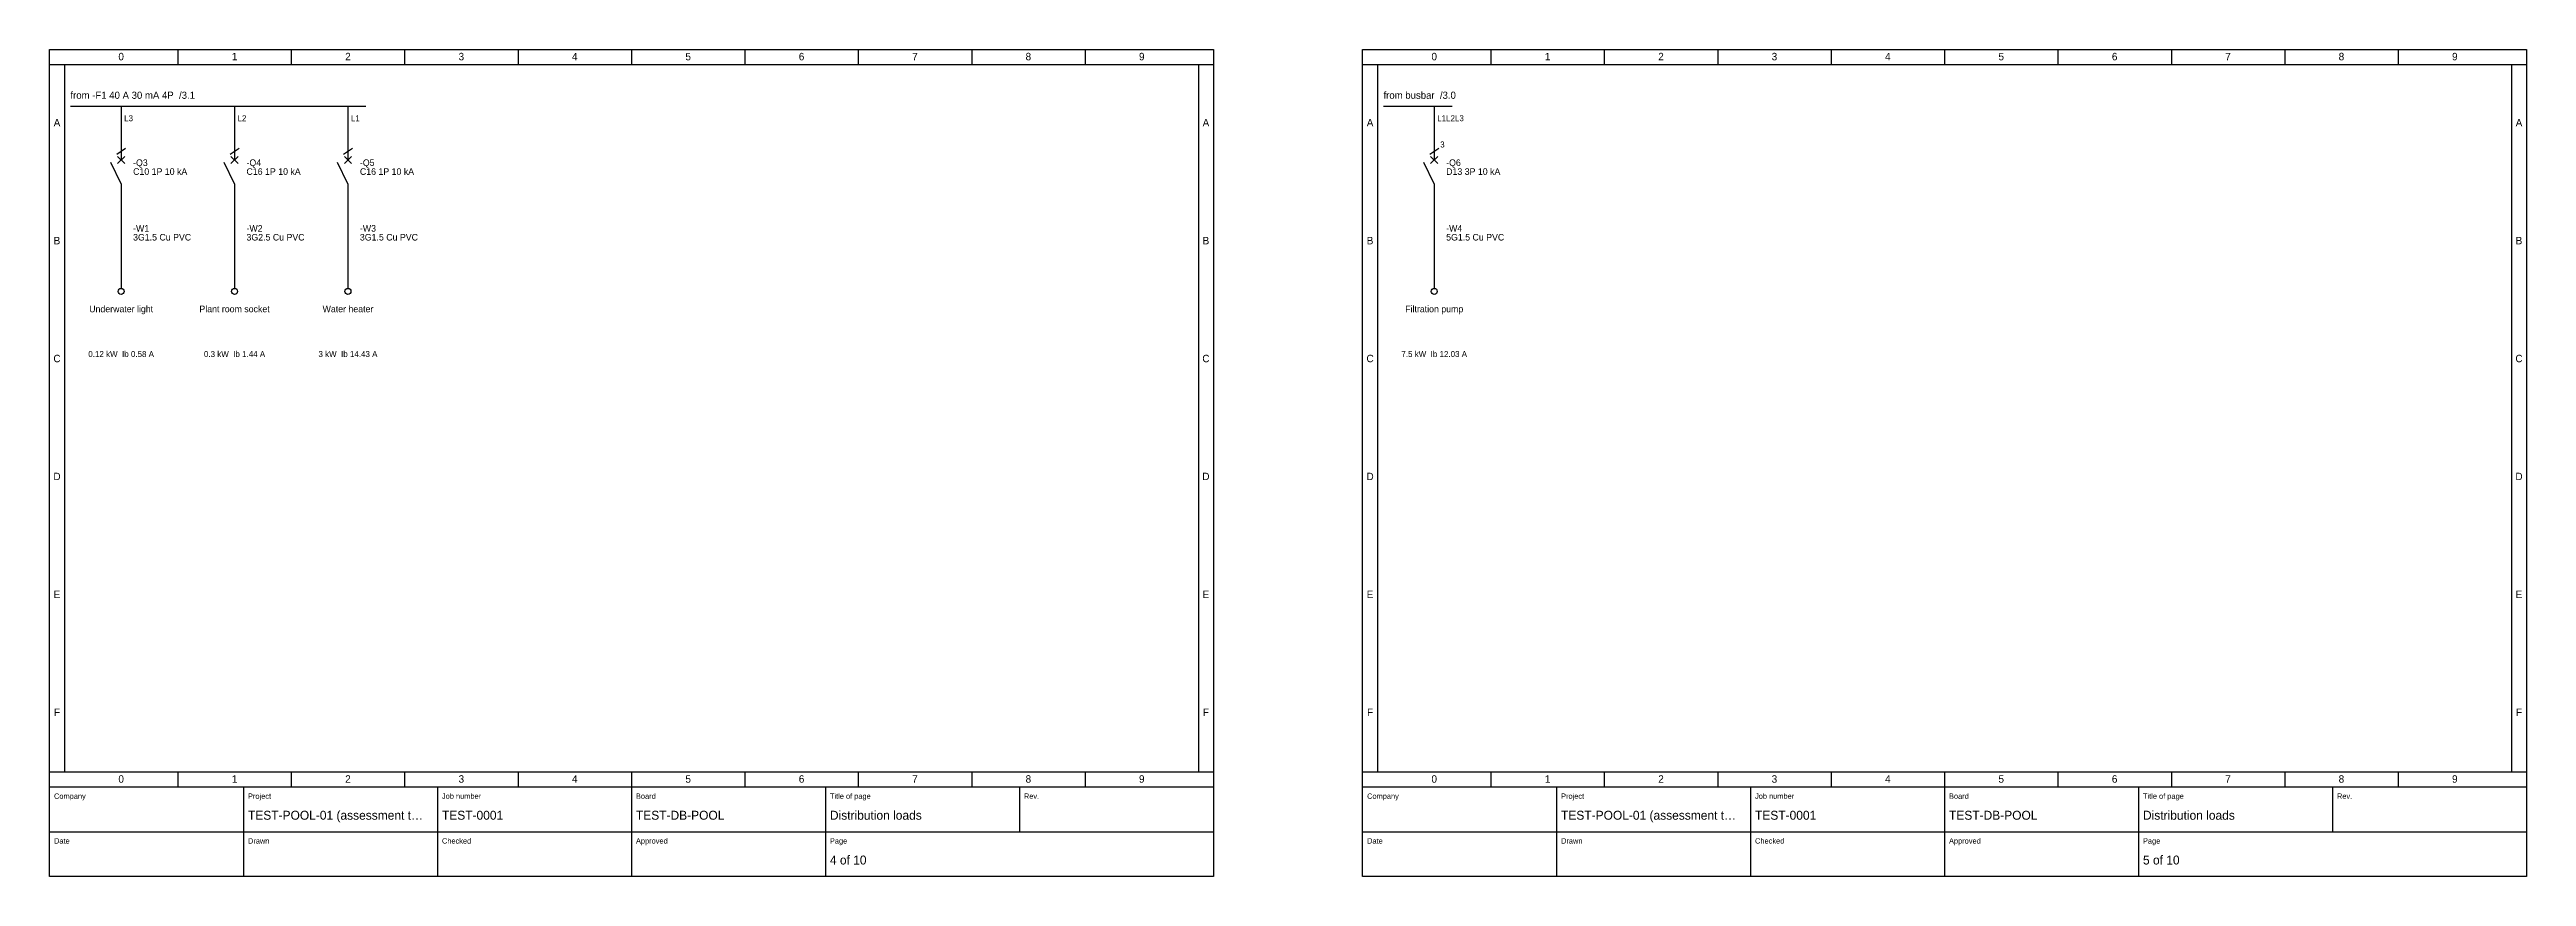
# Model space of a CAD drawing. Header units: millimetres. Extents: x 20 to 4370, y 10 to 287.
# Drawn here: x 1340 to 2170, y 10 to 287 of the extents above; entities that cross this region are included whole.
import ezdxf
from ezdxf.enums import TextEntityAlignment as Align

# ---------------------------------------------------------------- set-up
doc = ezdxf.new("R2010")
doc.units = ezdxf.units.MM
for name, color, linetype in [('FRAME', 7, 'CONTINUOUS'), ('SYMBOLS', 7, 'CONTINUOUS'), ('TEXT', 7, 'CONTINUOUS')]:
    doc.layers.add(name, color=color, linetype=linetype)

msp = doc.modelspace()

# ---------------------------------------------------------------- linework, layer by layer
at = {"layer": 'FRAME'}
for points in [[(1340, 287), (1730, 287), (1730, 10), (1340, 10)], [(1780, 287), (2170, 287), (2170, 10), (1780, 10)]]:
    msp.add_lwpolyline(points, close=True, dxfattribs=at)
at = {"layer": 'SYMBOLS'}
for p, q in [((1383, 287), (1383, 282)), ((1421, 287), (1421, 282)), ((1459, 287), (1459, 282)), ((1497, 287), (1497, 282)), ((1535, 287), (1535, 282)), ((1573, 287), (1573, 282)), ((1611, 287), (1611, 282)), ((1649, 287), (1649, 282)), ((1687, 287), (1687, 282)), ((1823, 287), (1823, 282)), ((1861, 287), (1861, 282)), ((1899, 287), (1899, 282)), ((1937, 287), (1937, 282)), ((1975, 287), (1975, 282)), ((2013, 287), (2013, 282)), ((2051, 287), (2051, 282)), ((2089, 287), (2089, 282)), ((2127, 287), (2127, 282)), ((1340, 282), (1730, 282)), ((1345, 282), (1345, 45)), ((1725, 282), (1725, 45)), ((1780, 282), (2170, 282)), ((1785, 282), (1785, 45)), ((2165, 282), (2165, 45)), ((1347, 268), (1446, 268)), ((1364, 268), (1364, 256)), ((1402, 268), (1402, 256)), ((1440, 268), (1440, 256)), ((1787, 268), (1810, 268)), ((1804, 268), (1804, 256)), ((1364, 242), (1360.5, 249.2)), ((1362.5, 252), (1365.5, 254)), ((1362.8, 251.2), (1365.2, 248.8)), ((1362.8, 248.8), (1365.2, 251.2)), ((1364, 256), (1364, 250)), ((1402, 242), (1398.5, 249.2)), ((1400.5, 252), (1403.5, 254)), ((1400.8, 251.2), (1403.2, 248.8)), ((1400.8, 248.8), (1403.2, 251.2)), ((1402, 256), (1402, 250)), ((1440, 242), (1436.5, 249.2)), ((1438.5, 252), (1441.5, 254)), ((1438.8, 251.2), (1441.2, 248.8)), ((1438.8, 248.8), (1441.2, 251.2)), ((1440, 256), (1440, 250)), ((1804, 242), (1800.5, 249.2)), ((1802.5, 252), (1805.5, 254)), ((1802.8, 251.2), (1805.2, 248.8)), ((1802.8, 248.8), (1805.2, 251.2)), ((1804, 256), (1804, 250)), ((1364, 242), (1364, 236)), ((1402, 242), (1402, 236)), ((1440, 242), (1440, 236)), ((1804, 242), (1804, 236)), ((1364, 236), (1364, 207)), ((1402, 236), (1402, 207)), ((1440, 236), (1440, 207)), ((1804, 236), (1804, 207)), ((1340, 45), (1730, 45)), ((1383, 45), (1383, 40)), ((1421, 45), (1421, 40)), ((1459, 45), (1459, 40)), ((1497, 45), (1497, 40)), ((1535, 45), (1535, 40)), ((1573, 45), (1573, 40)), ((1611, 45), (1611, 40)), ((1649, 45), (1649, 40)), ((1687, 45), (1687, 40)), ((1780, 45), (2170, 45)), ((1823, 45), (1823, 40)), ((1861, 45), (1861, 40)), ((1899, 45), (1899, 40)), ((1937, 45), (1937, 40)), ((1975, 45), (1975, 40)), ((2013, 45), (2013, 40)), ((2051, 45), (2051, 40)), ((2089, 45), (2089, 40)), ((2127, 45), (2127, 40)), ((1340, 40), (1730, 40)), ((1405, 40), (1405, 25)), ((1470, 40), (1470, 25)), ((1535, 40), (1535, 25)), ((1600, 40), (1600, 25)), ((1665, 40), (1665, 25)), ((1780, 40), (2170, 40)), ((1845, 40), (1845, 25)), ((1910, 40), (1910, 25)), ((1975, 40), (1975, 25)), ((2040, 40), (2040, 25)), ((2105, 40), (2105, 25)), ((1340, 25), (1730, 25)), ((1405, 25), (1405, 10)), ((1470, 25), (1470, 10)), ((1535, 25), (1535, 10)), ((1600, 25), (1600, 10)), ((1780, 25), (2170, 25)), ((1845, 25), (1845, 10)), ((1910, 25), (1910, 10)), ((1975, 25), (1975, 10)), ((2040, 25), (2040, 10))]:
    msp.add_line(p, q, dxfattribs=at)
for centre in [(1364, 206), (1402, 206), (1440, 206), (1804, 206)]:
    msp.add_circle(centre, 1, dxfattribs=at)

# ---------------------------------------------------------------- texts
at = {"layer": 'TEXT'}
for s, height, p in [('0', 2.5, (1364, 283.4)), ('1', 2.5, (1402, 283.4)), ('2', 2.5, (1440, 283.4)), ('3', 2.5, (1478, 283.4)), ('4', 2.5, (1516, 283.4)), ('5', 2.5, (1554, 283.4)), ('6', 2.5, (1592, 283.4)), ('7', 2.5, (1630, 283.4)), ('8', 2.5, (1668, 283.4)), ('9', 2.5, (1706, 283.4)), ('0', 2.5, (1804, 283.4)), ('1', 2.5, (1842, 283.4)), ('2', 2.5, (1880, 283.4)), ('3', 2.5, (1918, 283.4)), ('4', 2.5, (1956, 283.4)), ('5', 2.5, (1994, 283.4)), ('6', 2.5, (2032, 283.4)), ('7', 2.5, (2070, 283.4)), ('8', 2.5, (2108, 283.4)), ('9', 2.5, (2146, 283.4)), ('A', 2.5, (1342.5, 261.25)), ('A', 2.5, (1727.5, 261.25)), ('A', 2.5, (1782.5, 261.25)), ('A', 2.5, (2167.5, 261.25)), ('B', 2.5, (1342.5, 221.75)), ('B', 2.5, (1727.5, 221.75)), ('B', 2.5, (1782.5, 221.75)), ('B', 2.5, (2167.5, 221.75)), ('Underwater light', 2.2, (1364, 199)), ('Plant room socket', 2.2, (1402, 199)), ('Water heater', 2.2, (1440, 199)), ('Filtration pump', 2.2, (1804, 199)), ('C', 2.5, (1342.5, 182.25)), ('0.12 kW  Ib 0.58 A', 2, (1364, 184)), ('0.3 kW  Ib 1.44 A', 2, (1402, 184)), ('3 kW  Ib 14.43 A', 2, (1440, 184)), ('C', 2.5, (1727.5, 182.25)), ('C', 2.5, (1782.5, 182.25)), ('7.5 kW  Ib 12.03 A', 2, (1804, 184)), ('C', 2.5, (2167.5, 182.25)), ('D', 2.5, (1342.5, 142.75)), ('D', 2.5, (1727.5, 142.75)), ('D', 2.5, (1782.5, 142.75)), ('D', 2.5, (2167.5, 142.75)), ('E', 2.5, (1342.5, 103.25)), ('E', 2.5, (1727.5, 103.25)), ('E', 2.5, (1782.5, 103.25)), ('E', 2.5, (2167.5, 103.25)), ('F', 2.5, (1342.5, 63.75)), ('F', 2.5, (1727.5, 63.75)), ('F', 2.5, (1782.5, 63.75)), ('F', 2.5, (2167.5, 63.75)), ('0', 2.5, (1364, 41.4)), ('1', 2.5, (1402, 41.4)), ('2', 2.5, (1440, 41.4)), ('3', 2.5, (1478, 41.4)), ('4', 2.5, (1516, 41.4)), ('5', 2.5, (1554, 41.4)), ('6', 2.5, (1592, 41.4)), ('7', 2.5, (1630, 41.4)), ('8', 2.5, (1668, 41.4)), ('9', 2.5, (1706, 41.4)), ('0', 2.5, (1804, 41.4)), ('1', 2.5, (1842, 41.4)), ('2', 2.5, (1880, 41.4)), ('3', 2.5, (1918, 41.4)), ('4', 2.5, (1956, 41.4)), ('5', 2.5, (1994, 41.4)), ('6', 2.5, (2032, 41.4)), ('7', 2.5, (2070, 41.4)), ('8', 2.5, (2108, 41.4)), ('9', 2.5, (2146, 41.4))]:
    msp.add_text(s, height=height, dxfattribs=at).set_placement(p, align=Align.CENTER)
for s, height, p in [('from -F1 40 A 30 mA 4P  /3.1', 2.4, (1347, 270.5)), ('from busbar  /3.0', 2.4, (1787, 270.5)), ('L3', 2, (1365, 263)), ('L2', 2, (1403, 263)), ('L1', 2, (1441, 263)), ('L1L2L3', 2, (1805, 263)), ('-Q3', 2.2, (1368, 248)), ('-Q4', 2.2, (1406, 248)), ('-Q5', 2.2, (1444, 248)), ('3', 2, (1806, 254.2)), ('-Q6', 2.2, (1808, 248)), ('C10 1P 10 kA', 2.2, (1368, 245.03)), ('C16 1P 10 kA', 2.2, (1406, 245.03)), ('C16 1P 10 kA', 2.2, (1444, 245.03)), ('D13 3P 10 kA', 2.2, (1808, 245.03)), ('3G1.5 Cu PVC', 2.2, (1368, 223.03)), ('-W1', 2.2, (1368, 226)), ('3G2.5 Cu PVC', 2.2, (1406, 223.03)), ('-W2', 2.2, (1406, 226)), ('3G1.5 Cu PVC', 2.2, (1444, 223.03)), ('-W3', 2.2, (1444, 226)), ('5G1.5 Cu PVC', 2.2, (1808, 223.03)), ('-W4', 2.2, (1808, 226)), ('Company', 1.8, (1341.5, 36)), ('Project', 1.8, (1406.5, 36)), ('Job number', 1.8, (1471.5, 36)), ('Board', 1.8, (1536.5, 36)), ('Title of page', 1.8, (1601.5, 36)), ('Rev.', 1.8, (1666.5, 36)), ('Company', 1.8, (1781.5, 36)), ('Project', 1.8, (1846.5, 36)), ('Job number', 1.8, (1911.5, 36)), ('Board', 1.8, (1976.5, 36)), ('Title of page', 1.8, (2041.5, 36)), ('Rev.', 1.8, (2106.5, 36)), ('TEST-POOL-01 (assessment t…', 3, (1406.5, 29)), ('TEST-0001', 3, (1471.5, 29)), ('TEST-DB-POOL', 3, (1536.5, 29)), ('Distribution loads', 3, (1601.5, 29)), ('TEST-POOL-01 (assessment t…', 3, (1846.5, 29)), ('TEST-0001', 3, (1911.5, 29)), ('TEST-DB-POOL', 3, (1976.5, 29)), ('Distribution loads', 3, (2041.5, 29)), ('Date', 1.8, (1341.5, 21)), ('Drawn', 1.8, (1406.5, 21)), ('Checked', 1.8, (1471.5, 21)), ('Approved', 1.8, (1536.5, 21)), ('4 of 10', 3, (1601.5, 14)), ('Page', 1.8, (1601.5, 21)), ('Date', 1.8, (1781.5, 21)), ('Drawn', 1.8, (1846.5, 21)), ('Checked', 1.8, (1911.5, 21)), ('Approved', 1.8, (1976.5, 21)), ('5 of 10', 3, (2041.5, 14)), ('Page', 1.8, (2041.5, 21))]:
    msp.add_text(s, height=height, dxfattribs=at).set_placement(p)

doc.saveas('drawing.dxf')
